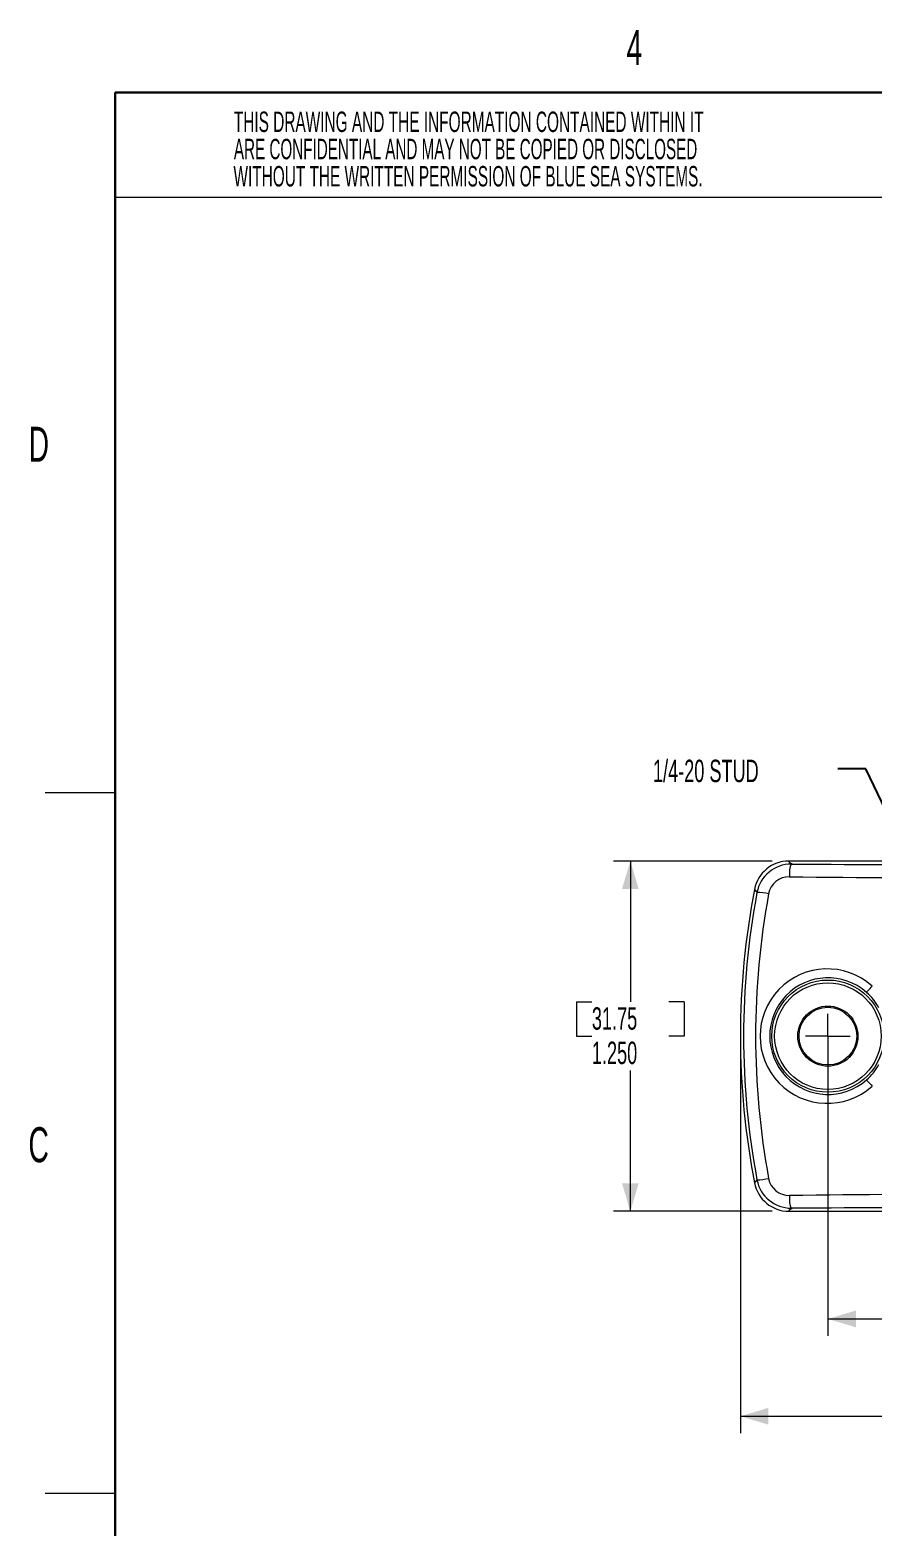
# Model space of a CAD drawing. Header units: inches. Extents: x 0.2 to 16.8, y 0.2 to 10.8.
# Drawn here: x 0.2 to 3.2, y 5.38 to 10.72 of the extents above; entities that cross this region are included whole.
import ezdxf

# ---------------------------------------------------------------- set-up
doc = ezdxf.new("R2010")
doc.units = ezdxf.units.IN
doc.header["$MEASUREMENT"] = 0
doc.styles.add('SLDTEXTSTYLE0', font='TXT', dxfattribs={"width": 0.605})
doc.styles.add('SLDTEXTSTYLE13', font='TXT', dxfattribs={"width": 0.564279})
doc.styles.add('SLDTEXTSTYLE14', font='TXT', dxfattribs={"width": 0.557549})
doc.styles.add('SLDTEXTSTYLE15', font='TXT', dxfattribs={"width": 0.56348})
doc.dimstyles.new('SLDDIMSTYLE0', dxfattribs={"dimtxt": 0.08, "dimasz": 0.1, "dimexe": 0, "dimexo": 0.0625, "dimgap": 0.02, "dimtad": 0, "dimtih": 1, "dimtoh": 1, "dimdec": 3, "dimzin": 12, "dimdsep": 46, "dimtxsty": 'SLDTEXTSTYLE0', "dimsah": 1, "dimcen": 0.09, "dimadec": 0, "dimazin": 0, "dimtfac": 1, "dimtdec": 3, "dimtofl": 0, "dimtmove": 0, "dimatfit": 3, "dimfxl": 1, "dimtolj": 1, "dimtzin": 12, "dimarcsym": 0})
doc.dimstyles.new('SLDDIMSTYLE2', dxfattribs={"dimtxt": 0.08, "dimasz": 0.1, "dimexe": 0, "dimexo": 0.0625, "dimgap": 0.02, "dimtad": 0, "dimtih": 1, "dimtoh": 1, "dimdec": 3, "dimzin": 4, "dimdsep": 46, "dimtxsty": 'SLDTEXTSTYLE0', "dimsah": 1, "dimcen": 0.09, "dimadec": 0, "dimazin": 0, "dimtfac": 1, "dimtdec": 3, "dimtofl": 0, "dimtmove": 0, "dimatfit": 3, "dimfxl": 1, "dimtolj": 1, "dimtzin": 12, "dimarcsym": 0})
doc.dimstyles.new('SLDDIMSTYLE4', dxfattribs={"dimtxt": 0.1, "dimasz": 0.1, "dimexe": 0, "dimexo": 0.0625, "dimgap": 0.025, "dimtad": 0, "dimtih": 1, "dimtoh": 1, "dimdec": 0, "dimzin": 0, "dimdsep": 46, "dimtxsty": 'Standard', "dimsah": 1, "dimcen": 0.09, "dimadec": 0, "dimazin": 0, "dimtfac": 1, "dimtdec": 0, "dimtofl": 0, "dimtmove": 0, "dimatfit": 3, "dimfxl": 1, "dimtolj": 1, "dimtzin": 0, "dimarcsym": 0})

# ---------------------------------------------------------------- blocks, each defined once
blk = doc.blocks.new('SW_NOTE_2')
at = {"color": 7, "linetype": 'Continuous', "lineweight": 0, "char_height": 0.072917, "attachment_point": 1}
for s, insert, style in [('{THIS DRAWING AND THE INFORMATION CONTAINED WITHIN IT}', (0, 0.094), 'SLDTEXTSTYLE13'), ('{ARE CONFIDENTIAL AND MAY NOT BE COPIED OR DISCLOSED}', (0.0002, -0.0032), 'SLDTEXTSTYLE14'), ('{WITHOUT THE WRITTEN PERMISSION OF BLUE SEA SYSTEMS.}', (-0.0013, -0.1004), 'SLDTEXTSTYLE15')]:
    blk.add_mtext(s, dxfattribs=dict(at, insert=insert, style=style))
blk = doc.blocks.new('*D7')
at = {"color": 7, "linetype": 'Continuous', "lineweight": 0}
for p, q in [((2.8472, 7.757), (2.281, 7.757)), ((2.341, 7.757), (2.341, 7.2547)), ((2.1486, 7.2547), (2.1486, 7.132)), ((2.1486, 7.2547), (2.2036, 7.2547)), ((2.5334, 7.2547), (2.4785, 7.2547)), ((2.5334, 7.2547), (2.5334, 7.132)), ((2.1486, 7.132), (2.2036, 7.132)), ((2.5334, 7.132), (2.4785, 7.132)), ((2.341, 6.507), (2.341, 7.0093)), ((2.8472, 6.507), (2.281, 6.507))]:
    blk.add_line(p, q, dxfattribs=at)
for points in [[(2.341, 7.757), (2.311, 7.657), (2.371, 7.657)], [(2.341, 6.507), (2.371, 6.607), (2.311, 6.607)]]:
    blk.add_solid(points, dxfattribs=at)
at = {"color": 7, "linetype": 'Continuous', "lineweight": 0, "char_height": 0.08, "attachment_point": 1, "style": 'SLDTEXTSTYLE0'}
for s, insert in [('{31.75}', (2.2036, 7.2351)), ('{1.250}', (2.2036, 7.1124))]:
    blk.add_mtext(s, dxfattribs=dict(at, insert=insert))
blk = doc.blocks.new('*D8')
at = {"color": 7, "linetype": 'Continuous', "lineweight": 0}
for p, q in [((2.7342, 7.072), (2.7342, 5.7153)), ((8.6092, 7.072), (8.6092, 5.7153)), ((5.4487, 5.898), (5.4487, 5.7753)), ((5.4487, 5.898), (5.5037, 5.898)), ((5.8946, 5.898), (5.8397, 5.898)), ((5.8946, 5.898), (5.8946, 5.7753)), ((2.7342, 5.7753), (5.3496, 5.7753)), ((5.4487, 5.7753), (5.5037, 5.7753)), ((5.8946, 5.7753), (5.8397, 5.7753)), ((8.6092, 5.7753), (5.9937, 5.7753))]:
    blk.add_line(p, q, dxfattribs=at)
for points in [[(2.7342, 5.7753), (2.8342, 5.7453), (2.8342, 5.8053)], [(8.6092, 5.7753), (8.5092, 5.8053), (8.5092, 5.7453)]]:
    blk.add_solid(points, dxfattribs=at)
at = {"color": 7, "linetype": 'Continuous', "lineweight": 0, "char_height": 0.08, "attachment_point": 1, "style": 'SLDTEXTSTYLE0'}
for s, insert in [('{149.23}', (5.5037, 5.8784)), ('{5.875}', (5.5342, 5.7557))]:
    blk.add_mtext(s, dxfattribs=dict(at, insert=insert))
blk = doc.blocks.new('*D9')
at = {"color": 7, "linetype": 'Continuous', "lineweight": 0}
for p, q in [((3.0467, 7.072), (3.0467, 6.0626)), ((8.2967, 6.8846), (8.2967, 6.0626)), ((5.4487, 6.2453), (5.4487, 6.1226)), ((5.4487, 6.2453), (5.5037, 6.2453)), ((5.8946, 6.2453), (5.8397, 6.2453)), ((5.8946, 6.2453), (5.8946, 6.1226)), ((3.0467, 6.1226), (5.3496, 6.1226)), ((5.4487, 6.1226), (5.5037, 6.1226)), ((5.8946, 6.1226), (5.8397, 6.1226)), ((8.2967, 6.1226), (5.9937, 6.1226))]:
    blk.add_line(p, q, dxfattribs=at)
for points in [[(3.0467, 6.1226), (3.1467, 6.0926), (3.1467, 6.1526)], [(8.2967, 6.1226), (8.1967, 6.1526), (8.1967, 6.0926)]]:
    blk.add_solid(points, dxfattribs=at)
at = {"color": 7, "linetype": 'Continuous', "lineweight": 0, "char_height": 0.08, "attachment_point": 1, "style": 'SLDTEXTSTYLE0'}
for s, insert in [('{133.35}', (5.5037, 6.2257)), ('{5.250}', (5.5342, 6.103))]:
    blk.add_mtext(s, dxfattribs=dict(at, insert=insert))
blk = doc.blocks.new('SW_CENTERMARKSYMBOL_0')
at = {"color": 7, "linetype": 'Continuous', "lineweight": 0}
for q in [(0, 0.08), (-0.08, 0), (0, -0.08), (0.08, 0)]:
    blk.add_line((0, 0), q, dxfattribs=at)

msp = doc.modelspace()

# ---------------------------------------------------------------- linework, layer by layer
at = {"color": 7, "linetype": 'Continuous', "lineweight": 30}
for p, q in [((16.5, 10.5), (0.5, 10.5)), ((0.5, 10.5), (0.5, 0.5))]:
    msp.add_line(p, q, dxfattribs=at)
at = {"color": 7, "linetype": 'Continuous', "lineweight": 15}
for p, q in [((4.5, 10.1253), (0.5, 10.125)), ((8.4362, 7.757), (2.9072, 7.757)), ((2.9072, 6.507), (8.4362, 6.507))]:
    msp.add_line(p, q, dxfattribs=at)
at = {"color": 7, "linetype": 'Continuous', "lineweight": 0}
for p, q in [((0.5, 8), (0.25, 8)), ((0.5, 5.5), (0.25, 5.5))]:
    msp.add_line(p, q, dxfattribs=at)
at = {"color": 7, "linetype": 'Continuous', "lineweight": 0, "flags": 128}
for points in [[(2.9163, 7.746), (2.912, 7.7511), (2.9072, 7.757)], [(2.7845, 7.6559), (2.7917, 7.6468), (2.7934, 7.6446)], [(3.1848, 7.2883), (3.1853, 7.2888), (3.1865, 7.2902), (3.1884, 7.2923), (3.1909, 7.2951), (3.1939, 7.2985), (3.1973, 7.3023), (3.2009, 7.3064), (3.2047, 7.3107)], [(3.1848, 6.9757), (3.1853, 6.9752), (3.1865, 6.9738), (3.1884, 6.9717), (3.1909, 6.9689), (3.1939, 6.9655), (3.1973, 6.9617), (3.2009, 6.9576), (3.2047, 6.9533)], [(2.7934, 6.6194), (2.7874, 6.6118), (2.7845, 6.6081)], [(2.9072, 6.507), (2.912, 6.5129), (2.9163, 6.518)]]:
    msp.add_lwpolyline(points, dxfattribs=at)
at = {"color": 7, "linetype": 'Continuous', "lineweight": 0}
for radius in [0.2003, 0.1903]:
    msp.add_circle((3.0467, 7.132), radius, dxfattribs=at)
at = {"color": 7, "linetype": 'Continuous', "lineweight": 15}
for radius in [0.1074, 0.103]:
    msp.add_circle((3.0467, 7.132), radius, dxfattribs=at)
for centre, radius, start, end in [((2.9071, 7.6321), 0.1249, 89.9901, 169.0279), ((5.4842, 7.132), 2.75, 169.0181, 190.9819), ((2.9071, 6.6319), 0.1249, 190.9722, 270.0098)]:
    msp.add_arc(centre, radius, start, end, dxfattribs=at)
at = {"color": 7, "linetype": 'Continuous', "lineweight": 0}
for centre, radius, start, end in [((2.9158, 7.6214), 0.1246, 89.7881, 169.256), ((3.0147, 7.7116), 0.1056, 158.8564, 185.7899), ((3.4971, 139.7832), 132.0386, 269.747935, 270.075733), ((2.9087, 7.6259), 0.075, 89.2756, 169.2007), ((3.8354, 88.7292), 81.0336, 269.34546, 269.884242), ((5.5152, 7.132), 2.7697, 169.3337, 190.6663), ((5.5833, 7.132), 2.7948, 169.5314, 190.4686), ((2.789, 7.4496), 0.1956, 76.3951, 88.7203), ((3.0446, 7.132), 0.24, 48.1513, 311.8487), ((3.0472, 7.132), 0.2082, 48.6285, 311.3715), ((3.0467, 7.132), 0.2086, 29.1079, 48.516), ((3.0467, 7.132), 0.2086, 311.484, 330.8921), ((2.789, 6.8144), 0.1956, 271.2797, 283.6049), ((2.9085, 6.6378), 0.0747, 190.6129, 270.9139), ((2.9158, 6.6426), 0.1246, 190.7572, 270.2204), ((3.0147, 6.5524), 0.1056, 174.2101, 201.1436), ((3.8913, -80.745), 87.3136, 90.144129, 90.64416), ((3.5626, -161.997), 168.5163, 89.962932, 90.219773)]:
    msp.add_arc(centre, radius, start, end, dxfattribs=at)

# ---------------------------------------------------------------- block references
for name, p in [('SW_NOTE_2', (0.9245, 10.338)), ('SW_CENTERMARKSYMBOL_0', (3.0467, 7.132))]:
    msp.add_blockref(name, p, dxfattribs=at)

# ---------------------------------------------------------------- texts
at = {"color": 7, "linetype": 'Continuous', "lineweight": 0, "attachment_point": 1, "style": 'SLDTEXTSTYLE0'}
for s, insert, char_height in [('{4}', (2.3273, 10.7234), 0.125), ('{D}', (0.1912, 9.307), 0.125), ('{1/4-20 STUD}', (2.4219, 8.1186, 0.7652), 0.08), ('{C}', (0.1907, 6.807), 0.125)]:
    msp.add_mtext(s, dxfattribs=dict(at, insert=insert, char_height=char_height))

# ---------------------------------------------------------------- dimensions: what is measured, and where the dimension line sits
at = {"color": 7, "linetype": 'Continuous', "lineweight": 0}
dim = msp.add_linear_dim(base=(2.341, 7.757), p1=(2.9072, 6.507), p2=(2.9072, 7.757), angle=90, dimstyle='SLDDIMSTYLE2', override={"dimtxt": 0.08, "dimasz": 0.1, "dimexe": 0.06, "dimexo": 0.06, "dimgap": 0.06, "dimzin": 12, "dimtzin": 12}, dxfattribs=at)
dim.commit()
dim.dimension.update_dxf_attribs({"geometry": '*D7', "text_midpoint": (2.341, 7.132), "dimtype": 160})
for base, p1, p2, dimstyle, picture, middle in [((2.7342, 5.7753), (8.6092, 7.132), (2.7342, 7.132), 'SLDDIMSTYLE0', '*D8', (5.6717, 5.7753)), ((8.2967, 6.1226), (3.0467, 7.132), (8.2967, 6.9446), 'SLDDIMSTYLE2', '*D9', (5.6717, 6.1226))]:
    dim = msp.add_linear_dim(base=base, p1=p1, p2=p2, dimstyle=dimstyle, override={"dimtxt": 0.08, "dimasz": 0.1, "dimexe": 0.06, "dimexo": 0.06, "dimgap": 0.06, "dimzin": 12, "dimtzin": 12}, dxfattribs=at)
    dim.commit()
    dim.dimension.update_dxf_attribs({"geometry": picture, "text_midpoint": middle, "dimtype": 160})

# ---------------------------------------------------------------- leaders
msp.add_leader([(3.5829, 7.2448), (3.1828, 8.0866), (3.0828, 8.0866)], dimstyle='SLDDIMSTYLE4', dxfattribs=at)

doc.saveas('drawing.dxf')
